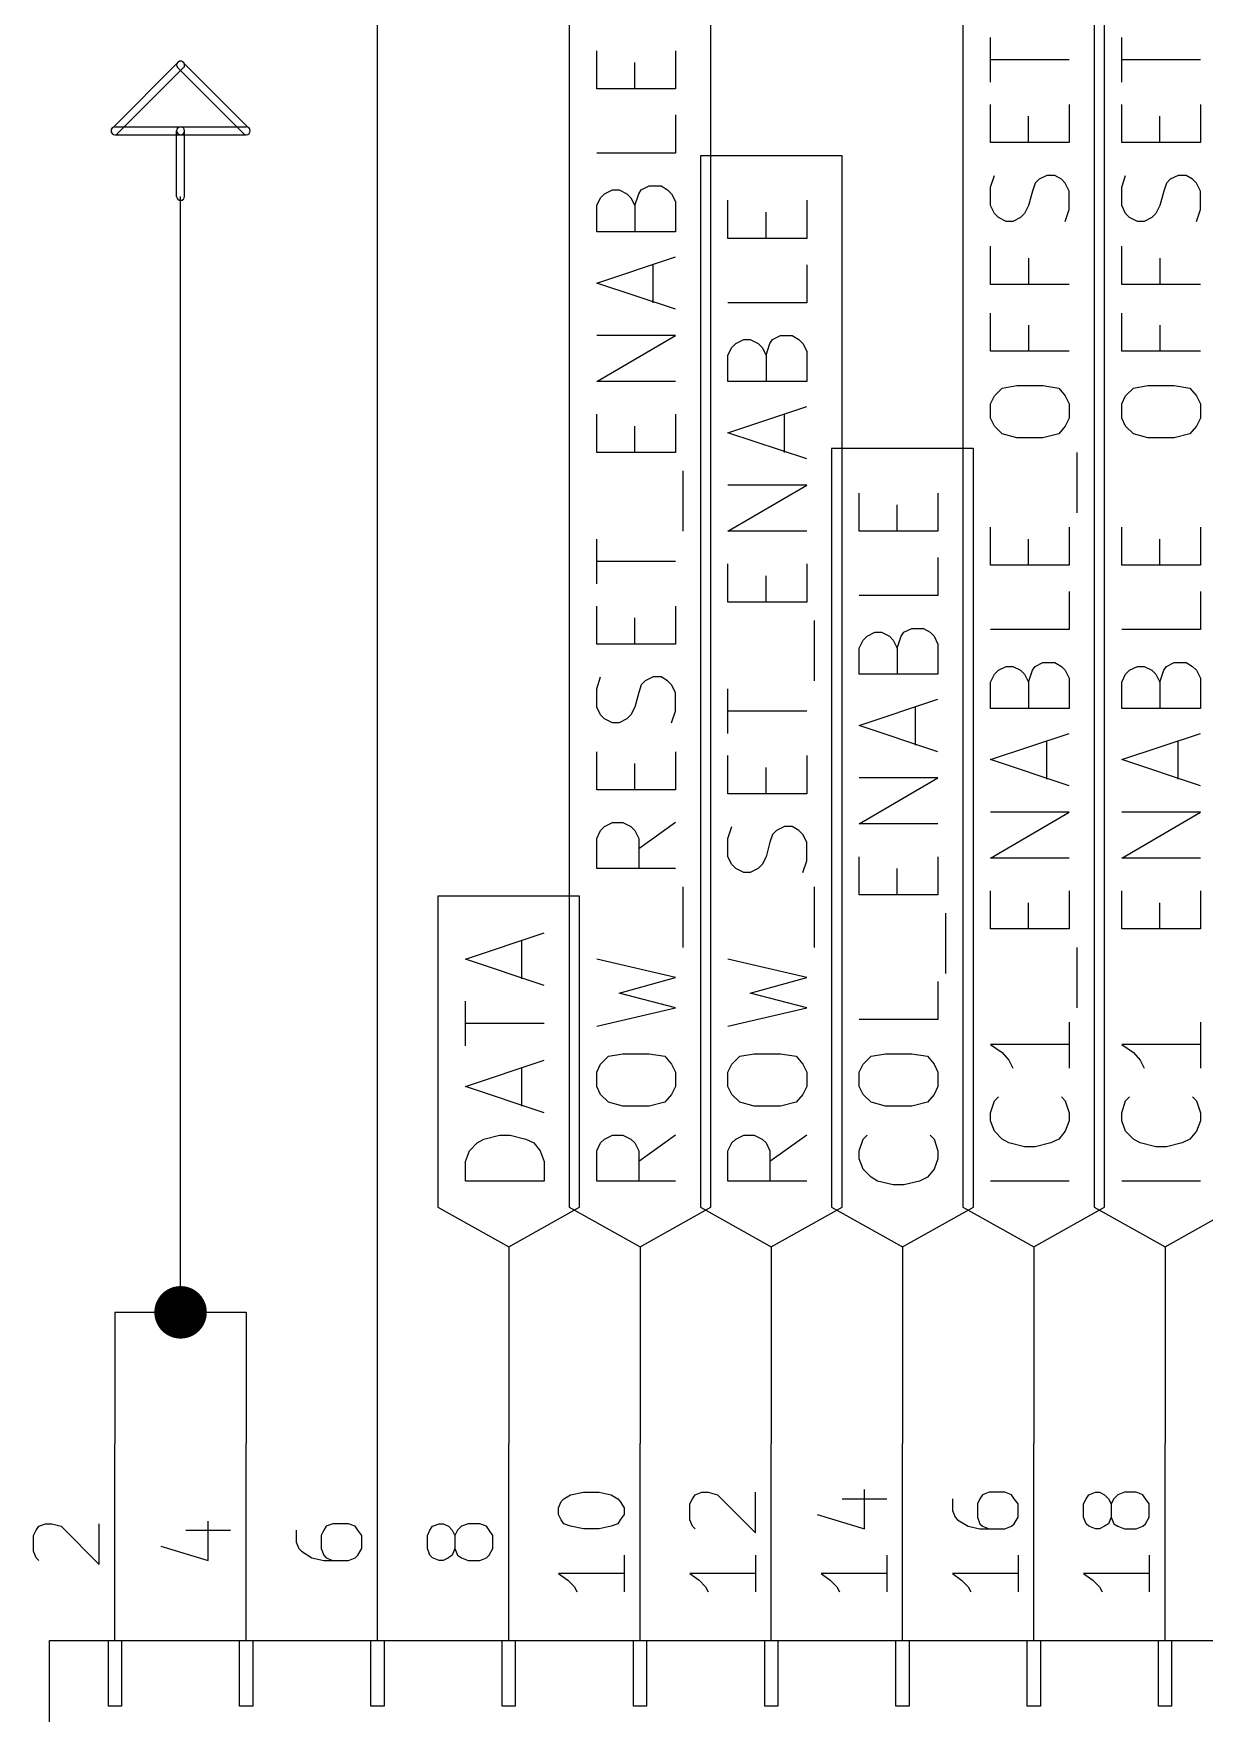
# Model space of a CAD drawing. Extents: x 10 to 287, y -200 to -10.
# Drawn here: x 33.99 to 56.64, y -162.7 to -130.2 of the extents above; entities that cross this region are included whole.
import ezdxf

# ---------------------------------------------------------------- set-up
doc = ezdxf.new("R2010")
doc.units = 0
doc.header["$MEASUREMENT"] = 0

msp = doc.modelspace()

# ---------------------------------------------------------------- linework, layer by layer
at = {"layer": 'Green 2'}
for p, q in [((40.64, -157.48), (40.64, -125.73)), ((36.83, -154.94), (36.83, -133.35)), ((43.18, -153.67), (43.18, -157.48)), ((45.72, -153.67), (45.72, -157.48)), ((48.26, -153.67), (48.26, -157.48)), ((50.8, -153.67), (50.8, -157.48)), ((53.34, -153.67), (53.34, -157.48)), ((55.88, -153.67), (55.88, -157.48)), ((35.56, -154.94), (38.1, -154.94)), ((35.56, -154.94), (35.56, -157.48)), ((38.1, -154.94), (38.1, -157.48))]:
    msp.add_line(p, q, dxfattribs=at)
at = {"layer": 'Green 2', "const_width": 0.508}
msp.add_lwpolyline([(36.576, -154.94, 1), (37.084, -154.94, 1)], format="xyb", close=True, dxfattribs=at)
at = {"layer": 'Red 2'}
for p, q in [((51.9684, -126.924), (51.9684, -152.908)), ((54.5084, -126.924), (54.5084, -152.908)), ((54.7116, -152.908), (54.7116, -126.924)), ((44.3484, -129.667), (44.3484, -152.908)), ((47.0916, -152.908), (47.0916, -129.667)), ((52.5018, -131.14), (52.5018, -130.277)), ((55.0418, -131.14), (55.0418, -130.277)), ((44.8818, -131.267), (44.8818, -130.531)), ((46.4058, -130.531), (46.4058, -131.267)), ((35.5092, -132.029), (36.7792, -130.759)), ((35.6108, -132.131), (36.8808, -130.861)), ((36.7792, -130.861), (38.0492, -132.131)), ((36.8808, -130.759), (38.1508, -132.029)), ((45.6184, -131.267), (45.6184, -130.759)), ((54.0258, -130.708), (52.5018, -130.708)), ((56.5658, -130.708), (55.0418, -130.708)), ((46.4058, -131.267), (44.8818, -131.267)), ((52.5018, -132.309), (52.5018, -131.572)), ((54.0258, -131.572), (54.0258, -132.309)), ((55.0418, -132.309), (55.0418, -131.572)), ((56.5658, -131.572), (56.5658, -132.309)), ((46.4058, -131.775), (46.4058, -132.512)), ((53.2384, -132.309), (53.2384, -131.801)), ((55.7784, -132.309), (55.7784, -131.801)), ((35.56, -132.004), (36.83, -132.004)), ((35.56, -132.156), (36.83, -132.156)), ((36.7538, -133.35), (36.7538, -132.08)), ((36.83, -132.004), (38.1, -132.004)), ((36.83, -132.156), (38.1, -132.156)), ((36.9062, -133.35), (36.9062, -132.08)), ((46.4058, -132.512), (44.8818, -132.512)), ((48.26, -132.563), (46.8884, -132.563)), ((46.8884, -132.563), (46.8884, -152.908)), ((49.6316, -132.563), (48.26, -132.563)), ((49.6316, -152.908), (49.6316, -132.563)), ((54.0258, -132.309), (52.5018, -132.309)), ((56.5658, -132.309), (55.0418, -132.309)), ((45.0342, -133.299), (45.1866, -133.223)), ((45.1866, -133.223), (45.3136, -133.223)), ((45.3136, -133.223), (45.466, -133.299)), ((45.6946, -133.299), (45.7454, -133.223)), ((45.7454, -133.223), (45.8978, -133.147)), ((45.8978, -133.147), (46.1264, -133.147)), ((46.1264, -133.147), (46.2534, -133.223)), ((46.2534, -133.223), (46.3296, -133.299)), ((52.5018, -133.172), (52.578, -132.944)), ((52.5018, -133.528), (52.5018, -133.172)), ((53.3654, -133.096), (53.3146, -133.248)), ((53.4416, -133.02), (53.3654, -133.096)), ((53.594, -132.944), (53.4416, -133.02)), ((53.7464, -132.944), (53.594, -132.944)), ((53.8734, -133.02), (53.7464, -132.944)), ((53.9496, -133.096), (53.8734, -133.02)), ((54.0258, -133.248), (53.9496, -133.096)), ((55.0418, -133.172), (55.118, -132.944)), ((55.0418, -133.528), (55.0418, -133.172)), ((55.9054, -133.096), (55.8546, -133.248)), ((55.9816, -133.02), (55.9054, -133.096)), ((56.134, -132.944), (55.9816, -133.02)), ((56.2864, -132.944), (56.134, -132.944)), ((56.4134, -133.02), (56.2864, -132.944)), ((56.4896, -133.096), (56.4134, -133.02)), ((56.5658, -133.248), (56.4896, -133.096)), ((44.8818, -133.528), (44.958, -133.375)), ((44.8818, -134.036), (44.8818, -133.528)), ((44.958, -133.375), (45.0342, -133.299)), ((45.466, -133.299), (45.5422, -133.375)), ((45.5422, -133.375), (45.6184, -133.528)), ((45.6184, -133.528), (45.6946, -133.299)), ((45.6184, -133.528), (45.6184, -134.036)), ((46.3296, -133.299), (46.4058, -133.452)), ((46.4058, -133.452), (46.4058, -134.036)), ((47.4218, -134.163), (47.4218, -133.426)), ((48.9458, -133.426), (48.9458, -134.163)), ((52.578, -133.68), (52.5018, -133.528)), ((53.2384, -133.528), (53.1622, -133.68)), ((53.3146, -133.248), (53.2384, -133.528)), ((54.0258, -133.604), (54.0258, -133.248)), ((55.118, -133.68), (55.0418, -133.528)), ((55.7784, -133.528), (55.7022, -133.68)), ((55.8546, -133.248), (55.7784, -133.528)), ((56.5658, -133.604), (56.5658, -133.248)), ((48.1584, -134.163), (48.1584, -133.655)), ((52.6542, -133.756), (52.578, -133.68)), ((52.8066, -133.833), (52.6542, -133.756)), ((52.9336, -133.833), (52.8066, -133.833)), ((53.086, -133.756), (52.9336, -133.833)), ((53.1622, -133.68), (53.086, -133.756)), ((53.9496, -133.833), (54.0258, -133.604)), ((55.1942, -133.756), (55.118, -133.68)), ((55.3466, -133.833), (55.1942, -133.756)), ((55.4736, -133.833), (55.3466, -133.833)), ((55.626, -133.756), (55.4736, -133.833)), ((55.7022, -133.68), (55.626, -133.756)), ((56.4896, -133.833), (56.5658, -133.604)), ((46.4058, -134.036), (44.8818, -134.036)), ((48.9458, -134.163), (47.4218, -134.163)), ((44.8818, -135.026), (46.4058, -134.518)), ((52.5018, -135.052), (52.5018, -134.315)), ((53.2384, -134.544), (53.2384, -135.052)), ((55.0418, -135.052), (55.0418, -134.315)), ((55.7784, -134.544), (55.7784, -135.052)), ((45.974, -135.407), (45.974, -134.671)), ((48.9458, -134.671), (48.9458, -135.407)), ((46.4058, -135.534), (44.8818, -135.026)), ((54.0258, -135.052), (52.5018, -135.052)), ((56.5658, -135.052), (55.0418, -135.052)), ((48.9458, -135.407), (47.4218, -135.407)), ((52.5018, -136.347), (52.5018, -135.611)), ((53.2384, -135.839), (53.2384, -136.347)), ((55.0418, -136.347), (55.0418, -135.611)), ((55.7784, -135.839), (55.7784, -136.347)), ((44.8818, -136.931), (46.4058, -136.042)), ((46.4058, -136.042), (44.8818, -136.042)), ((47.5742, -136.195), (47.7266, -136.119)), ((47.7266, -136.119), (47.8536, -136.119)), ((47.8536, -136.119), (48.006, -136.195)), ((48.2346, -136.195), (48.2854, -136.119)), ((48.2854, -136.119), (48.4378, -136.042)), ((48.4378, -136.042), (48.6664, -136.042)), ((48.6664, -136.042), (48.7934, -136.119)), ((48.7934, -136.119), (48.8696, -136.195)), ((47.4218, -136.423), (47.498, -136.271)), ((47.4218, -136.931), (47.4218, -136.423)), ((47.498, -136.271), (47.5742, -136.195)), ((48.006, -136.195), (48.0822, -136.271)), ((48.0822, -136.271), (48.1584, -136.423)), ((48.1584, -136.423), (48.2346, -136.195)), ((48.1584, -136.423), (48.1584, -136.931)), ((48.8696, -136.195), (48.9458, -136.347)), ((48.9458, -136.347), (48.9458, -136.931)), ((54.0258, -136.347), (52.5018, -136.347)), ((56.5658, -136.347), (55.0418, -136.347)), ((46.4058, -136.931), (44.8818, -136.931)), ((48.9458, -136.931), (47.4218, -136.931)), ((52.578, -137.211), (52.7304, -137.058)), ((52.7304, -137.058), (53.0098, -137.008)), ((53.0098, -137.008), (53.5178, -137.008)), ((53.5178, -137.008), (53.8226, -137.058)), ((53.8226, -137.058), (53.9496, -137.211)), ((55.118, -137.211), (55.2704, -137.058)), ((55.2704, -137.058), (55.5498, -137.008)), ((55.5498, -137.008), (56.0578, -137.008)), ((56.0578, -137.008), (56.3626, -137.058)), ((56.3626, -137.058), (56.4896, -137.211)), ((47.4218, -137.922), (48.9458, -137.414)), ((52.5018, -137.363), (52.578, -137.211)), ((52.5018, -137.643), (52.5018, -137.363)), ((53.9496, -137.211), (54.0258, -137.363)), ((54.0258, -137.363), (54.0258, -137.643)), ((55.0418, -137.363), (55.118, -137.211)), ((55.0418, -137.643), (55.0418, -137.363)), ((56.4896, -137.211), (56.5658, -137.363)), ((56.5658, -137.363), (56.5658, -137.643)), ((44.8818, -138.303), (44.8818, -137.566)), ((45.6184, -138.303), (45.6184, -137.795)), ((46.4058, -137.566), (46.4058, -138.303)), ((48.514, -138.303), (48.514, -137.566)), ((52.578, -137.795), (52.5018, -137.643)), ((52.7304, -137.947), (52.578, -137.795)), ((53.9496, -137.795), (53.8226, -137.947)), ((54.0258, -137.643), (53.9496, -137.795)), ((55.118, -137.795), (55.0418, -137.643)), ((55.2704, -137.947), (55.118, -137.795)), ((56.4896, -137.795), (56.3626, -137.947)), ((56.5658, -137.643), (56.4896, -137.795)), ((48.9458, -138.43), (47.4218, -137.922)), ((53.0098, -138.024), (52.7304, -137.947)), ((53.5178, -138.024), (53.0098, -138.024)), ((53.8226, -137.947), (53.5178, -138.024)), ((55.5498, -138.024), (55.2704, -137.947)), ((56.0578, -138.024), (55.5498, -138.024)), ((56.3626, -137.947), (56.0578, -138.024)), ((46.4058, -138.303), (44.8818, -138.303)), ((50.8, -138.227), (49.4284, -138.227)), ((49.4284, -138.227), (49.4284, -152.908)), ((52.1716, -138.227), (50.8, -138.227)), ((52.1716, -152.908), (52.1716, -138.227)), ((54.1782, -139.471), (54.1782, -138.303)), ((46.5582, -139.827), (46.5582, -138.659)), ((47.4218, -139.827), (48.9458, -138.938)), ((48.9458, -138.938), (47.4218, -138.938)), ((49.9618, -139.827), (49.9618, -139.09)), ((51.4858, -139.09), (51.4858, -139.827)), ((50.6984, -139.827), (50.6984, -139.319)), ((44.8818, -140.843), (44.8818, -139.979)), ((48.9458, -139.827), (47.4218, -139.827)), ((51.4858, -139.827), (49.9618, -139.827)), ((52.5018, -140.487), (52.5018, -139.751)), ((53.2384, -140.487), (53.2384, -139.979)), ((54.0258, -139.751), (54.0258, -140.487)), ((55.0418, -140.487), (55.0418, -139.751)), ((55.7784, -140.487), (55.7784, -139.979)), ((56.5658, -139.751), (56.5658, -140.487)), ((51.4858, -140.335), (51.4858, -141.072)), ((46.4058, -140.411), (44.8818, -140.411)), ((47.4218, -141.199), (47.4218, -140.462)), ((48.1584, -141.199), (48.1584, -140.691)), ((48.9458, -140.462), (48.9458, -141.199)), ((54.0258, -140.487), (52.5018, -140.487)), ((56.5658, -140.487), (55.0418, -140.487)), ((54.0258, -140.995), (54.0258, -141.732)), ((56.5658, -140.995), (56.5658, -141.732)), ((44.8818, -142.011), (44.8818, -141.275)), ((46.4058, -141.275), (46.4058, -142.011)), ((48.9458, -141.199), (47.4218, -141.199)), ((51.4858, -141.072), (49.9618, -141.072)), ((45.6184, -142.011), (45.6184, -141.503)), ((49.0982, -142.723), (49.0982, -141.554)), ((46.4058, -142.011), (44.8818, -142.011)), ((49.9618, -142.088), (50.038, -141.935)), ((50.038, -141.935), (50.1142, -141.859)), ((50.1142, -141.859), (50.2666, -141.783)), ((50.2666, -141.783), (50.3936, -141.783)), ((50.3936, -141.783), (50.546, -141.859)), ((50.546, -141.859), (50.6222, -141.935)), ((50.6222, -141.935), (50.6984, -142.088)), ((50.6984, -142.088), (50.7746, -141.859)), ((50.7746, -141.859), (50.8254, -141.783)), ((50.8254, -141.783), (50.9778, -141.707)), ((50.9778, -141.707), (51.2064, -141.707)), ((51.2064, -141.707), (51.3334, -141.783)), ((51.3334, -141.783), (51.4096, -141.859)), ((51.4096, -141.859), (51.4858, -142.011)), ((51.4858, -142.011), (51.4858, -142.596)), ((54.0258, -141.732), (52.5018, -141.732)), ((56.5658, -141.732), (55.0418, -141.732)), ((49.9618, -142.596), (49.9618, -142.088)), ((50.6984, -142.088), (50.6984, -142.596)), ((44.8818, -142.875), (44.958, -142.646)), ((45.974, -142.646), (45.8216, -142.723)), ((46.1264, -142.646), (45.974, -142.646)), ((46.2534, -142.723), (46.1264, -142.646)), ((51.4858, -142.596), (49.9618, -142.596)), ((52.5018, -142.748), (52.578, -142.596)), ((52.578, -142.596), (52.6542, -142.519)), ((52.6542, -142.519), (52.8066, -142.443)), ((52.8066, -142.443), (52.9336, -142.443)), ((52.9336, -142.443), (53.086, -142.519)), ((53.086, -142.519), (53.1622, -142.596)), ((53.1622, -142.596), (53.2384, -142.748)), ((53.2384, -142.748), (53.3146, -142.519)), ((53.3146, -142.519), (53.3654, -142.443)), ((53.3654, -142.443), (53.5178, -142.367)), ((53.5178, -142.367), (53.7464, -142.367)), ((53.7464, -142.367), (53.8734, -142.443)), ((53.8734, -142.443), (53.9496, -142.519)), ((53.9496, -142.519), (54.0258, -142.672)), ((55.0418, -142.748), (55.118, -142.596)), ((55.118, -142.596), (55.1942, -142.519)), ((55.1942, -142.519), (55.3466, -142.443)), ((55.3466, -142.443), (55.4736, -142.443)), ((55.4736, -142.443), (55.626, -142.519)), ((55.626, -142.519), (55.7022, -142.596)), ((55.7022, -142.596), (55.7784, -142.748)), ((55.7784, -142.748), (55.8546, -142.519)), ((55.8546, -142.519), (55.9054, -142.443)), ((55.9054, -142.443), (56.0578, -142.367)), ((56.0578, -142.367), (56.2864, -142.367)), ((56.2864, -142.367), (56.4134, -142.443)), ((56.4134, -142.443), (56.4896, -142.519)), ((56.4896, -142.519), (56.5658, -142.672)), ((44.8818, -143.231), (44.8818, -142.875)), ((45.6946, -142.951), (45.6184, -143.231)), ((45.7454, -142.799), (45.6946, -142.951)), ((45.8216, -142.723), (45.7454, -142.799)), ((46.3296, -142.799), (46.2534, -142.723)), ((46.4058, -142.951), (46.3296, -142.799)), ((46.4058, -143.307), (46.4058, -142.951)), ((47.4218, -143.739), (47.4218, -142.875)), ((52.5018, -143.256), (52.5018, -142.748)), ((53.2384, -142.748), (53.2384, -143.256)), ((54.0258, -142.672), (54.0258, -143.256)), ((55.0418, -143.256), (55.0418, -142.748)), ((55.7784, -142.748), (55.7784, -143.256)), ((56.5658, -142.672), (56.5658, -143.256)), ((44.958, -143.383), (44.8818, -143.231)), ((45.6184, -143.231), (45.5422, -143.383)), ((46.3296, -143.535), (46.4058, -143.307)), ((48.9458, -143.307), (47.4218, -143.307)), ((49.9618, -143.586), (51.4858, -143.078)), ((51.054, -143.967), (51.054, -143.231)), ((54.0258, -143.256), (52.5018, -143.256)), ((56.5658, -143.256), (55.0418, -143.256)), ((45.0342, -143.459), (44.958, -143.383)), ((45.1866, -143.535), (45.0342, -143.459)), ((45.3136, -143.535), (45.1866, -143.535)), ((45.466, -143.459), (45.3136, -143.535)), ((45.5422, -143.383), (45.466, -143.459)), ((51.4858, -144.094), (49.9618, -143.586)), ((52.5018, -144.247), (54.0258, -143.739)), ((53.594, -144.628), (53.594, -143.891)), ((55.0418, -144.247), (56.5658, -143.739)), ((56.134, -144.628), (56.134, -143.891)), ((44.8818, -144.831), (44.8818, -144.094)), ((46.4058, -144.094), (46.4058, -144.831)), ((47.4218, -144.907), (47.4218, -144.17)), ((48.9458, -144.17), (48.9458, -144.907)), ((54.0258, -144.755), (52.5018, -144.247)), ((56.5658, -144.755), (55.0418, -144.247)), ((45.6184, -144.831), (45.6184, -144.323)), ((48.1584, -144.907), (48.1584, -144.399)), ((49.9618, -145.491), (51.4858, -144.602)), ((51.4858, -144.602), (49.9618, -144.602)), ((46.4058, -144.831), (44.8818, -144.831)), ((48.9458, -144.907), (47.4218, -144.907)), ((52.5018, -146.152), (54.0258, -145.263)), ((54.0258, -145.263), (52.5018, -145.263)), ((55.0418, -146.152), (56.5658, -145.263)), ((56.5658, -145.263), (55.0418, -145.263)), ((44.958, -145.618), (45.0342, -145.542)), ((45.0342, -145.542), (45.1866, -145.466)), ((45.1866, -145.466), (45.3898, -145.466)), ((45.3898, -145.466), (45.5422, -145.542)), ((45.5422, -145.542), (45.6184, -145.618)), ((46.4058, -145.466), (45.6946, -145.974)), ((47.4218, -145.771), (47.498, -145.542)), ((48.514, -145.542), (48.3616, -145.618)), ((48.6664, -145.542), (48.514, -145.542)), ((48.7934, -145.618), (48.6664, -145.542)), ((51.4858, -145.491), (49.9618, -145.491)), ((44.8818, -145.771), (44.958, -145.618)), ((44.8818, -146.355), (44.8818, -145.771)), ((45.6184, -145.618), (45.6946, -145.771)), ((45.6946, -145.771), (45.6946, -146.355)), ((47.4218, -146.126), (47.4218, -145.771)), ((48.2346, -145.847), (48.1584, -146.126)), ((48.2854, -145.694), (48.2346, -145.847)), ((48.3616, -145.618), (48.2854, -145.694)), ((48.8696, -145.694), (48.7934, -145.618)), ((48.9458, -145.847), (48.8696, -145.694)), ((48.9458, -146.202), (48.9458, -145.847)), ((47.498, -146.279), (47.4218, -146.126)), ((48.1584, -146.126), (48.0822, -146.279)), ((48.8696, -146.431), (48.9458, -146.202)), ((49.9618, -146.863), (49.9618, -146.126)), ((51.4858, -146.126), (51.4858, -146.863)), ((54.0258, -146.152), (52.5018, -146.152)), ((56.5658, -146.152), (55.0418, -146.152)), ((46.4058, -146.355), (44.8818, -146.355)), ((47.5742, -146.355), (47.498, -146.279)), ((47.7266, -146.431), (47.5742, -146.355)), ((47.8536, -146.431), (47.7266, -146.431)), ((48.006, -146.355), (47.8536, -146.431)), ((48.0822, -146.279), (48.006, -146.355)), ((50.6984, -146.863), (50.6984, -146.355)), ((43.18, -146.888), (41.8084, -146.888)), ((41.8084, -146.888), (41.8084, -152.908)), ((44.5516, -146.888), (43.18, -146.888)), ((44.5516, -152.908), (44.5516, -146.888)), ((46.5582, -147.879), (46.5582, -146.71)), ((49.0982, -147.879), (49.0982, -146.71)), ((51.4858, -146.863), (49.9618, -146.863)), ((52.5018, -147.523), (52.5018, -146.787)), ((54.0258, -146.787), (54.0258, -147.523)), ((55.0418, -147.523), (55.0418, -146.787)), ((56.5658, -146.787), (56.5658, -147.523)), ((51.6382, -148.387), (51.6382, -147.218)), ((53.2384, -147.523), (53.2384, -147.015)), ((55.7784, -147.523), (55.7784, -147.015)), ((54.0258, -147.523), (52.5018, -147.523)), ((56.5658, -147.523), (55.0418, -147.523)), ((42.3418, -148.107), (43.8658, -147.599)), ((43.434, -148.488), (43.434, -147.752)), ((43.8658, -148.615), (42.3418, -148.107)), ((46.4058, -148.463), (44.8818, -148.107)), ((48.9458, -148.463), (47.4218, -148.107)), ((54.1782, -149.047), (54.1782, -147.879)), ((45.3136, -148.768), (46.4058, -148.463)), ((47.8536, -148.768), (48.9458, -148.463)), ((46.4058, -149.047), (45.3136, -148.768)), ((48.9458, -149.047), (47.8536, -148.768)), ((51.4858, -148.539), (51.4858, -149.276)), ((42.3418, -149.784), (42.3418, -148.92)), ((44.8818, -149.403), (46.4058, -149.047)), ((47.4218, -149.403), (48.9458, -149.047)), ((43.8658, -149.352), (42.3418, -149.352)), ((51.4858, -149.276), (49.9618, -149.276)), ((54.0258, -149.327), (54.0258, -150.216)), ((56.5658, -149.327), (56.5658, -150.216)), ((54.0258, -149.758), (52.5018, -149.758)), ((52.5018, -149.758), (52.7304, -149.911)), ((56.5658, -149.758), (55.0418, -149.758)), ((55.0418, -149.758), (55.2704, -149.911)), ((42.3418, -150.571), (43.8658, -150.063)), ((44.8818, -150.292), (44.958, -150.139)), ((44.958, -150.139), (45.1104, -149.987)), ((45.1104, -149.987), (45.3898, -149.936)), ((45.3898, -149.936), (45.8978, -149.936)), ((45.8978, -149.936), (46.2026, -149.987)), ((46.2026, -149.987), (46.3296, -150.139)), ((46.3296, -150.139), (46.4058, -150.292)), ((47.4218, -150.292), (47.498, -150.139)), ((47.498, -150.139), (47.6504, -149.987)), ((47.6504, -149.987), (47.9298, -149.936)), ((47.9298, -149.936), (48.4378, -149.936)), ((48.4378, -149.936), (48.7426, -149.987)), ((48.7426, -149.987), (48.8696, -150.139)), ((48.8696, -150.139), (48.9458, -150.292)), ((49.9618, -150.292), (50.038, -150.139)), ((50.038, -150.139), (50.1904, -149.987)), ((50.1904, -149.987), (50.4698, -149.936)), ((50.4698, -149.936), (50.9778, -149.936)), ((50.9778, -149.936), (51.2826, -149.987)), ((51.2826, -149.987), (51.4096, -150.139)), ((51.4096, -150.139), (51.4858, -150.292)), ((52.7304, -149.911), (52.8574, -150.063)), ((52.8574, -150.063), (52.9336, -150.216)), ((55.2704, -149.911), (55.3974, -150.063)), ((55.3974, -150.063), (55.4736, -150.216)), ((43.434, -150.952), (43.434, -150.216)), ((44.8818, -150.571), (44.8818, -150.292)), ((46.4058, -150.292), (46.4058, -150.571)), ((47.4218, -150.571), (47.4218, -150.292)), ((48.9458, -150.292), (48.9458, -150.571)), ((49.9618, -150.571), (49.9618, -150.292)), ((51.4858, -150.292), (51.4858, -150.571)), ((43.8658, -151.079), (42.3418, -150.571)), ((44.958, -150.724), (44.8818, -150.571)), ((45.1104, -150.876), (44.958, -150.724)), ((46.3296, -150.724), (46.2026, -150.876)), ((46.4058, -150.571), (46.3296, -150.724)), ((47.498, -150.724), (47.4218, -150.571)), ((47.6504, -150.876), (47.498, -150.724)), ((48.8696, -150.724), (48.7426, -150.876)), ((48.9458, -150.571), (48.8696, -150.724)), ((50.038, -150.724), (49.9618, -150.571)), ((50.1904, -150.876), (50.038, -150.724)), ((51.4096, -150.724), (51.2826, -150.876)), ((51.4858, -150.571), (51.4096, -150.724)), ((52.578, -150.851), (52.6542, -150.774)), ((53.8734, -150.774), (53.9496, -150.851)), ((55.118, -150.851), (55.1942, -150.774)), ((56.4134, -150.774), (56.4896, -150.851)), ((45.3898, -150.952), (45.1104, -150.876)), ((45.8978, -150.952), (45.3898, -150.952)), ((46.2026, -150.876), (45.8978, -150.952)), ((47.9298, -150.952), (47.6504, -150.876)), ((48.4378, -150.952), (47.9298, -150.952)), ((48.7426, -150.876), (48.4378, -150.952)), ((50.4698, -150.952), (50.1904, -150.876)), ((50.9778, -150.952), (50.4698, -150.952)), ((51.2826, -150.876), (50.9778, -150.952)), ((52.5018, -151.079), (52.578, -150.851)), ((52.5018, -151.232), (52.5018, -151.079)), ((53.9496, -150.851), (54.0258, -151.079)), ((54.0258, -151.079), (54.0258, -151.232)), ((55.0418, -151.079), (55.118, -150.851)), ((55.0418, -151.232), (55.0418, -151.079)), ((56.4896, -150.851), (56.5658, -151.079)), ((56.5658, -151.079), (56.5658, -151.232)), ((52.578, -151.435), (52.5018, -151.232)), ((52.7304, -151.587), (52.578, -151.435)), ((53.9496, -151.435), (53.8226, -151.587)), ((54.0258, -151.232), (53.9496, -151.435)), ((55.118, -151.435), (55.0418, -151.232)), ((55.2704, -151.587), (55.118, -151.435)), ((56.4896, -151.435), (56.3626, -151.587)), ((56.5658, -151.232), (56.4896, -151.435)), ((42.418, -151.816), (42.5704, -151.663)), ((42.5704, -151.663), (42.6974, -151.587)), ((42.6974, -151.587), (43.0022, -151.511)), ((43.0022, -151.511), (43.2054, -151.511)), ((43.2054, -151.511), (43.5102, -151.587)), ((43.5102, -151.587), (43.6626, -151.663)), ((43.6626, -151.663), (43.7896, -151.816)), ((44.8818, -151.816), (44.958, -151.663)), ((44.958, -151.663), (45.0342, -151.587)), ((45.0342, -151.587), (45.1866, -151.511)), ((45.1866, -151.511), (45.3898, -151.511)), ((45.3898, -151.511), (45.5422, -151.587)), ((45.5422, -151.587), (45.6184, -151.663)), ((45.6184, -151.663), (45.6946, -151.816)), ((46.4058, -151.511), (45.6946, -152.019)), ((47.4218, -151.816), (47.498, -151.663)), ((47.498, -151.663), (47.5742, -151.587)), ((47.5742, -151.587), (47.7266, -151.511)), ((47.7266, -151.511), (47.9298, -151.511)), ((47.9298, -151.511), (48.0822, -151.587)), ((48.0822, -151.587), (48.1584, -151.663)), ((48.1584, -151.663), (48.2346, -151.816)), ((48.9458, -151.511), (48.2346, -152.019)), ((49.9618, -151.816), (50.038, -151.587)), ((50.038, -151.587), (50.1142, -151.511)), ((51.3334, -151.511), (51.4096, -151.587)), ((51.4096, -151.587), (51.4858, -151.816)), ((52.8574, -151.663), (52.7304, -151.587)), ((53.1622, -151.74), (52.8574, -151.663)), ((53.3654, -151.74), (53.1622, -151.74)), ((53.6702, -151.663), (53.3654, -151.74)), ((53.8226, -151.587), (53.6702, -151.663)), ((55.3974, -151.663), (55.2704, -151.587)), ((55.7022, -151.74), (55.3974, -151.663)), ((55.9054, -151.74), (55.7022, -151.74)), ((56.2102, -151.663), (55.9054, -151.74)), ((56.3626, -151.587), (56.2102, -151.663)), ((42.3418, -152.019), (42.418, -151.816)), ((42.3418, -152.4), (42.3418, -152.019)), ((43.7896, -151.816), (43.8658, -152.019)), ((43.8658, -152.019), (43.8658, -152.4)), ((44.8818, -152.4), (44.8818, -151.816)), ((45.6946, -151.816), (45.6946, -152.4)), ((47.4218, -152.4), (47.4218, -151.816)), ((48.2346, -151.816), (48.2346, -152.4)), ((49.9618, -151.968), (49.9618, -151.816)), ((50.038, -152.171), (49.9618, -151.968)), ((51.4858, -151.968), (51.4096, -152.171)), ((51.4858, -151.816), (51.4858, -151.968)), ((43.8658, -152.4), (42.3418, -152.4)), ((46.4058, -152.4), (44.8818, -152.4)), ((48.9458, -152.4), (47.4218, -152.4)), ((50.1904, -152.324), (50.038, -152.171)), ((50.3174, -152.4), (50.1904, -152.324)), ((50.6222, -152.476), (50.3174, -152.4)), ((51.1302, -152.4), (50.8254, -152.476)), ((51.2826, -152.324), (51.1302, -152.4)), ((51.4096, -152.171), (51.2826, -152.324)), ((54.0258, -152.4), (52.5018, -152.4)), ((56.5658, -152.4), (55.0418, -152.4)), ((50.8254, -152.476), (50.6222, -152.476)), ((41.8084, -152.908), (43.18, -153.67)), ((43.18, -153.67), (44.5516, -152.908)), ((44.3484, -152.908), (45.72, -153.67)), ((45.72, -153.67), (47.0916, -152.908)), ((46.8884, -152.908), (48.26, -153.67)), ((48.26, -153.67), (49.6316, -152.908)), ((49.4284, -152.908), (50.8, -153.67)), ((50.8, -153.67), (52.1716, -152.908)), ((51.9684, -152.908), (53.34, -153.67)), ((53.34, -153.67), (54.7116, -152.908)), ((54.5084, -152.908), (55.88, -153.67)), ((55.88, -153.67), (57.2516, -152.908)), ((35.56, -161.29), (35.56, -157.48)), ((38.1, -161.29), (38.1, -157.48)), ((40.64, -161.29), (40.64, -157.48)), ((43.18, -161.29), (43.18, -157.48)), ((45.72, -161.29), (45.72, -157.48)), ((48.26, -161.29), (48.26, -157.48)), ((50.8, -161.29), (50.8, -157.48)), ((53.34, -161.29), (53.34, -157.48)), ((55.88, -161.29), (55.88, -157.48)), ((44.196, -158.598), (44.2468, -158.547)), ((44.2468, -158.547), (44.3738, -158.471)), ((44.3738, -158.471), (44.6278, -158.42)), ((44.6278, -158.42), (44.9326, -158.42)), ((44.9326, -158.42), (45.1612, -158.471)), ((45.1612, -158.471), (45.2882, -158.547)), ((45.2882, -158.547), (45.339, -158.598)), ((46.6852, -158.648), (46.736, -158.547)), ((46.736, -158.547), (46.7868, -158.471)), ((46.7868, -158.471), (46.9138, -158.42)), ((46.9138, -158.42), (47.0408, -158.42)), ((47.0408, -158.42), (47.2186, -158.471)), ((47.2186, -158.471), (47.9552, -159.207)), ((47.9552, -159.207), (47.9552, -158.42)), ((49.6316, -158.547), (50.4952, -158.547)), ((50.0634, -159.131), (50.0634, -158.369)), ((51.7652, -158.547), (51.7652, -158.775)), ((52.2986, -158.547), (52.2478, -158.648)), ((52.3494, -158.471), (52.2986, -158.547)), ((52.4764, -158.42), (52.3494, -158.471)), ((52.7812, -158.42), (52.4764, -158.42)), ((52.9082, -158.471), (52.7812, -158.42)), ((52.959, -158.547), (52.9082, -158.471)), ((53.0352, -158.648), (52.959, -158.547)), ((54.3052, -158.648), (54.356, -158.547)), ((54.356, -158.547), (54.4068, -158.471)), ((54.4068, -158.471), (54.5338, -158.42)), ((54.5338, -158.42), (54.61, -158.42)), ((54.61, -158.42), (54.7116, -158.471)), ((54.7116, -158.471), (54.7878, -158.547)), ((54.7878, -158.547), (54.8386, -158.648)), ((54.8894, -158.547), (54.8386, -158.648)), ((54.9656, -158.471), (54.8894, -158.547)), ((55.0926, -158.42), (54.9656, -158.471)), ((55.3212, -158.42), (55.0926, -158.42)), ((55.4482, -158.471), (55.3212, -158.42)), ((55.499, -158.547), (55.4482, -158.471)), ((55.5752, -158.648), (55.499, -158.547)), ((44.1452, -158.725), (44.196, -158.598)), ((44.1452, -158.852), (44.1452, -158.725)), ((44.196, -158.953), (44.1452, -158.852)), ((45.339, -158.598), (45.4152, -158.725)), ((45.4152, -158.852), (45.339, -158.953)), ((45.4152, -158.725), (45.4152, -158.852)), ((46.6852, -158.953), (46.6852, -158.648)), ((49.149, -158.852), (50.0634, -159.131)), ((51.7652, -158.775), (51.816, -158.902)), ((51.816, -158.902), (51.8668, -158.953)), ((52.2478, -158.648), (52.2478, -158.902)), ((52.2478, -158.902), (52.2986, -159.029)), ((52.959, -159.029), (53.0352, -158.902)), ((53.0352, -158.902), (53.0352, -158.648)), ((54.3052, -158.902), (54.3052, -158.648)), ((54.356, -159.029), (54.3052, -158.902)), ((54.8386, -158.902), (54.7878, -159.029)), ((54.8386, -158.648), (54.8386, -158.902)), ((54.8386, -158.902), (54.8894, -159.029)), ((55.499, -159.029), (55.5752, -158.902)), ((55.5752, -158.902), (55.5752, -158.648)), ((33.9852, -159.258), (34.036, -159.156)), ((34.036, -159.156), (34.0868, -159.08)), ((34.0868, -159.08), (34.2138, -159.029)), ((34.2138, -159.029), (34.3408, -159.029)), ((34.3408, -159.029), (34.5186, -159.08)), ((34.5186, -159.08), (35.2552, -159.817)), ((35.2552, -159.817), (35.2552, -159.029)), ((36.9316, -159.156), (37.7952, -159.156)), ((37.3634, -159.741), (37.3634, -158.979)), ((39.0652, -159.156), (39.0652, -159.385)), ((39.5986, -159.156), (39.5478, -159.258)), ((39.6494, -159.08), (39.5986, -159.156)), ((39.7764, -159.029), (39.6494, -159.08)), ((40.0812, -159.029), (39.7764, -159.029)), ((40.2082, -159.08), (40.0812, -159.029)), ((40.259, -159.156), (40.2082, -159.08)), ((40.3352, -159.258), (40.259, -159.156)), ((41.6052, -159.258), (41.656, -159.156)), ((41.656, -159.156), (41.7068, -159.08)), ((41.7068, -159.08), (41.8338, -159.029)), ((41.8338, -159.029), (41.91, -159.029)), ((41.91, -159.029), (42.0116, -159.08)), ((42.0116, -159.08), (42.0878, -159.156)), ((42.0878, -159.156), (42.1386, -159.258)), ((42.1894, -159.156), (42.1386, -159.258)), ((42.2656, -159.08), (42.1894, -159.156)), ((42.3926, -159.029), (42.2656, -159.08)), ((42.6212, -159.029), (42.3926, -159.029)), ((42.7482, -159.08), (42.6212, -159.029)), ((42.799, -159.156), (42.7482, -159.08)), ((42.8752, -159.258), (42.799, -159.156)), ((44.2468, -159.029), (44.196, -158.953)), ((44.3738, -159.08), (44.2468, -159.029)), ((44.6278, -159.131), (44.3738, -159.08)), ((44.9326, -159.131), (44.6278, -159.131)), ((45.1612, -159.08), (44.9326, -159.131)), ((45.2882, -159.029), (45.1612, -159.08)), ((45.339, -158.953), (45.2882, -159.029)), ((46.736, -159.08), (46.6852, -158.953)), ((46.7868, -159.131), (46.736, -159.08)), ((51.8668, -158.953), (52.07, -159.08)), ((52.07, -159.08), (52.2986, -159.131)), ((52.2986, -159.029), (52.3494, -159.08)), ((52.2986, -159.131), (52.7812, -159.131)), ((52.3494, -159.08), (52.4764, -159.131)), ((52.7812, -159.131), (52.9082, -159.08)), ((52.9082, -159.08), (52.959, -159.029)), ((54.4068, -159.08), (54.356, -159.029)), ((54.5338, -159.131), (54.4068, -159.08)), ((54.61, -159.131), (54.5338, -159.131)), ((54.7116, -159.08), (54.61, -159.131)), ((54.7878, -159.029), (54.7116, -159.08)), ((54.8894, -159.029), (54.9656, -159.08)), ((54.9656, -159.08), (55.0926, -159.131)), ((55.0926, -159.131), (55.3212, -159.131)), ((55.3212, -159.131), (55.4482, -159.08)), ((55.4482, -159.08), (55.499, -159.029)), ((33.9852, -159.563), (33.9852, -159.258)), ((34.036, -159.69), (33.9852, -159.563)), ((36.449, -159.461), (37.3634, -159.741)), ((39.0652, -159.385), (39.116, -159.512)), ((39.116, -159.512), (39.1668, -159.563)), ((39.1668, -159.563), (39.37, -159.69)), ((39.5478, -159.258), (39.5478, -159.512)), ((39.5478, -159.512), (39.5986, -159.639)), ((40.259, -159.639), (40.3352, -159.512)), ((40.3352, -159.512), (40.3352, -159.258)), ((41.6052, -159.512), (41.6052, -159.258)), ((41.656, -159.639), (41.6052, -159.512)), ((42.1386, -159.512), (42.0878, -159.639)), ((42.1386, -159.258), (42.1386, -159.512)), ((42.1386, -159.512), (42.1894, -159.639)), ((42.799, -159.639), (42.8752, -159.512)), ((42.8752, -159.512), (42.8752, -159.258)), ((34.0868, -159.741), (34.036, -159.69)), ((39.37, -159.69), (39.5986, -159.741)), ((39.5986, -159.639), (39.6494, -159.69)), ((39.5986, -159.741), (40.0812, -159.741)), ((39.6494, -159.69), (39.7764, -159.741)), ((40.0812, -159.741), (40.2082, -159.69)), ((40.2082, -159.69), (40.259, -159.639)), ((41.7068, -159.69), (41.656, -159.639)), ((41.8338, -159.741), (41.7068, -159.69)), ((41.91, -159.741), (41.8338, -159.741)), ((42.0116, -159.69), (41.91, -159.741)), ((42.0878, -159.639), (42.0116, -159.69)), ((42.1894, -159.639), (42.2656, -159.69)), ((42.2656, -159.69), (42.3926, -159.741)), ((42.3926, -159.741), (42.6212, -159.741)), ((42.6212, -159.741), (42.7482, -159.69)), ((42.7482, -159.69), (42.799, -159.639)), ((45.4152, -159.639), (45.4152, -160.35)), ((47.9552, -159.639), (47.9552, -160.35)), ((50.4952, -159.639), (50.4952, -160.35)), ((53.0352, -159.639), (53.0352, -160.35)), ((55.5752, -159.639), (55.5752, -160.35)), ((45.4152, -159.995), (44.1452, -159.995)), ((44.1452, -159.995), (44.323, -160.122)), ((44.323, -160.122), (44.45, -160.249)), ((47.9552, -159.995), (46.6852, -159.995)), ((46.6852, -159.995), (46.863, -160.122)), ((46.863, -160.122), (46.99, -160.249)), ((50.4952, -159.995), (49.2252, -159.995)), ((49.2252, -159.995), (49.403, -160.122)), ((49.403, -160.122), (49.53, -160.249)), ((53.0352, -159.995), (51.7652, -159.995)), ((51.7652, -159.995), (51.943, -160.122)), ((51.943, -160.122), (52.07, -160.249)), ((55.5752, -159.995), (54.3052, -159.995)), ((54.3052, -159.995), (54.483, -160.122)), ((54.483, -160.122), (54.61, -160.249)), ((44.45, -160.249), (44.5008, -160.35)), ((46.99, -160.249), (47.0408, -160.35)), ((49.53, -160.249), (49.5808, -160.35)), ((52.07, -160.249), (52.1208, -160.35)), ((54.61, -160.249), (54.6608, -160.35)), ((34.29, -166.37), (34.29, -161.29)), ((34.29, -161.29), (77.47, -161.29)), ((35.433, -162.56), (35.433, -161.29)), ((35.433, -161.29), (35.687, -161.29)), ((35.687, -161.29), (35.687, -162.56)), ((37.973, -162.56), (37.973, -161.29)), ((37.973, -161.29), (38.227, -161.29)), ((38.227, -161.29), (38.227, -162.56)), ((40.513, -162.56), (40.513, -161.29)), ((40.513, -161.29), (40.767, -161.29)), ((40.767, -161.29), (40.767, -162.56)), ((43.053, -162.56), (43.053, -161.29)), ((43.053, -161.29), (43.307, -161.29)), ((43.307, -161.29), (43.307, -162.56)), ((45.593, -162.56), (45.593, -161.29)), ((45.593, -161.29), (45.847, -161.29)), ((45.847, -161.29), (45.847, -162.56)), ((48.133, -162.56), (48.133, -161.29)), ((48.133, -161.29), (48.387, -161.29)), ((48.387, -161.29), (48.387, -162.56)), ((50.673, -162.56), (50.673, -161.29)), ((50.673, -161.29), (50.927, -161.29)), ((50.927, -161.29), (50.927, -162.56)), ((53.213, -162.56), (53.213, -161.29)), ((53.213, -161.29), (53.467, -161.29)), ((53.467, -161.29), (53.467, -162.56)), ((55.753, -162.56), (55.753, -161.29)), ((55.753, -161.29), (56.007, -161.29)), ((56.007, -161.29), (56.007, -162.56)), ((35.687, -162.56), (35.433, -162.56)), ((38.227, -162.56), (37.973, -162.56)), ((40.767, -162.56), (40.513, -162.56)), ((43.307, -162.56), (43.053, -162.56)), ((45.847, -162.56), (45.593, -162.56)), ((48.387, -162.56), (48.133, -162.56)), ((50.927, -162.56), (50.673, -162.56)), ((53.467, -162.56), (53.213, -162.56)), ((56.007, -162.56), (55.753, -162.56))]:
    msp.add_line(p, q, dxfattribs=at)
for centre, start, end in [((36.83, -130.81), 45, 225), ((36.83, -130.81), 315, 495), ((35.56, -132.08), 90, 270), ((35.56, -132.08), 135, 315), ((36.83, -132.08), 360, 540), ((36.83, -132.08), 90, 270), ((36.83, -132.08), 270, 450), ((38.1, -132.08), 225, 405), ((38.1, -132.08), 270, 450), ((36.83, -133.35), 180, 360)]:
    msp.add_arc(centre, 0.0762, start, end, dxfattribs=at)

doc.saveas('drawing.dxf')
